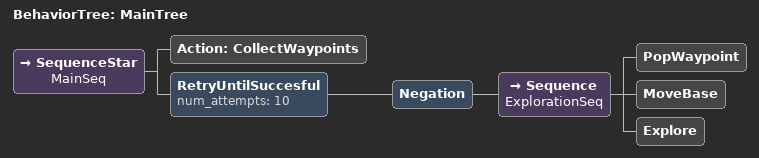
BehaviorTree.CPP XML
<root main_tree_to_execute = "MainTree" >
     <BehaviorTree ID="MainTree">
        <SequenceStar name="MainSeq">
            <Action ID="CollectWaypoints"/>
            <RetryUntilSuccesful num_attempts="10" >
                <Negation>
                    <Sequence name="ExplorationSeq">
                        <PopWaypoint/>
                        <MoveBase />
                        <Explore />
                    </Sequence>
                </Negation>
            </RetryUntilSuccesful>
        </SequenceStar>
     </BehaviorTree>
 </root>

<!-- Heater - FireExtinguisher - FireExtinguisherLabel - FireActionNotice -->
